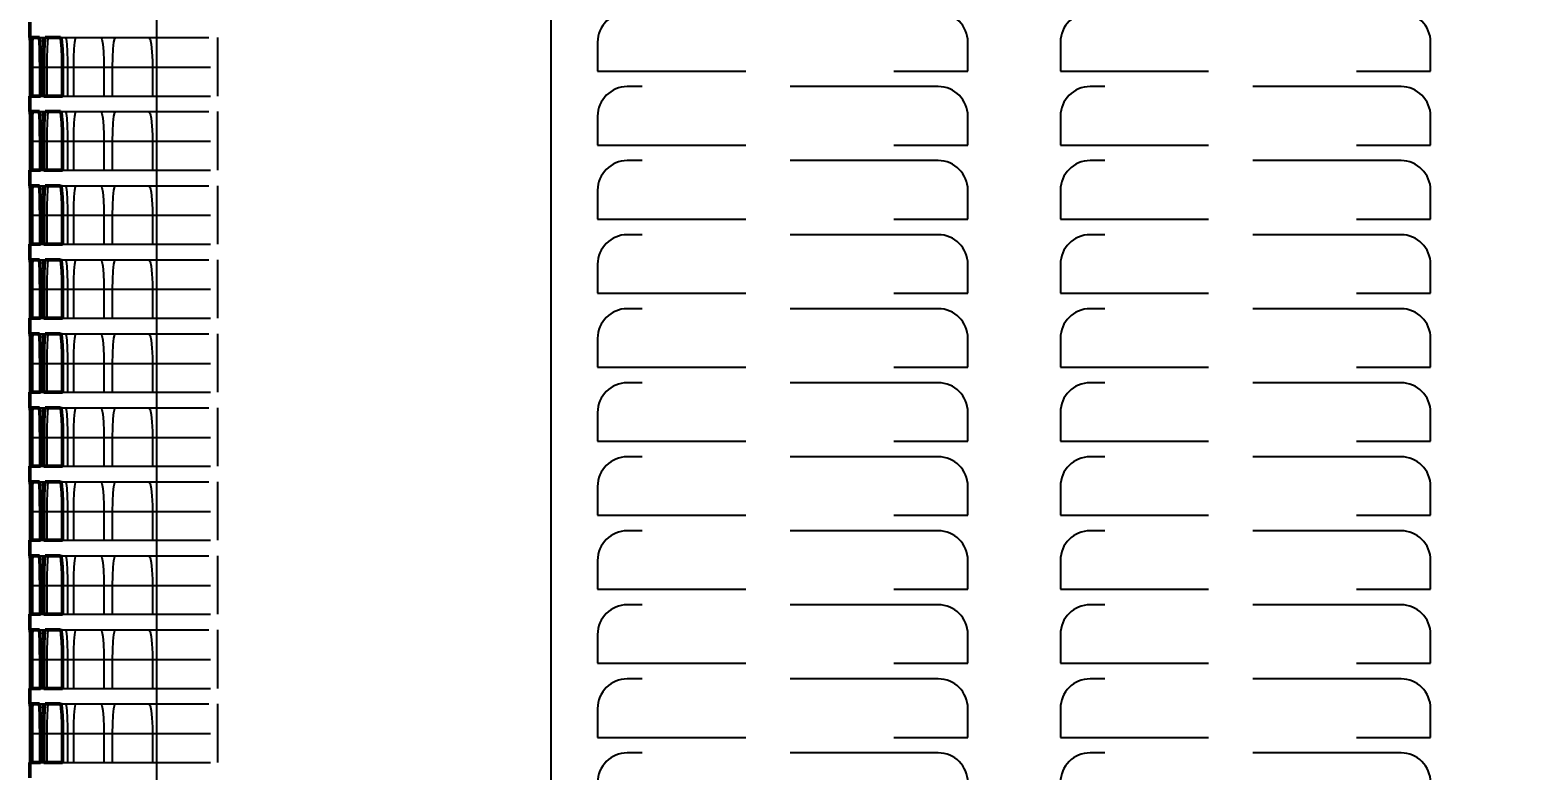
# Model space of a CAD drawing. Header units: inches. Extents: x -0.3 to 42.3, y 0 to 41.9.
# Drawn here: x -0.27 to 9.81, y 31.63 to 36.63 of the extents above; entities that cross this region are included whole.
import ezdxf

# ---------------------------------------------------------------- set-up
doc = ezdxf.new("R2010")
doc.units = ezdxf.units.IN
doc.header["$MEASUREMENT"] = 0
doc.linetypes.add('Dashed', pattern=[2, 1, -1])
for name, color, linetype, lineweight in [('AM_0', 7, 'Continuous', 50), ('AM_4', 3, 'Continuous', 25), ('AM_5', 3, 'Continuous', 25), ('AM_9', 6, 'Dashed', 25)]:
    doc.layers.add(name, color=color, linetype=linetype, lineweight=lineweight)
doc.dimstyles.get("Standard").update_dxf_attribs({"dimtxt": 0.18, "dimasz": 0.18, "dimexe": 0.18, "dimexo": 0.0625, "dimgap": 0.09, "dimtad": 0, "dimtih": 1, "dimtoh": 1, "dimdec": 4, "dimzin": 0, "dimdsep": 46, "dimtxsty": 'Standard', "dimcen": 0.09, "dimadec": 0, "dimazin": 0, "dimtfac": 1, "dimtdec": 4, "dimtofl": 0, "dimtmove": 0, "dimatfit": 3, "dimfxl": 1, "dimtolj": 1, "dimtzin": 0, "dimarcsym": 0})

# ---------------------------------------------------------------- blocks, each defined once
blk = doc.blocks.new('*D1')
at = {"layer": 'AM_5', "color": 0, "lineweight": -2}
for p, q in [((14.375, 41.75), (39.27, 41.75)), ((39.27, 39.75), (39.27, 27.51)), ((39.27, 2), (39.27, 14.24)), ((3.39, 0), (39.27, 0))]:
    blk.add_line(p, q, dxfattribs=at)
at = {"layer": 'AM_5', "color": 0}
for points in [[(39.603, 39.75), (38.937, 39.75), (39.27, 41.75)], [(38.937, 2), (39.603, 2), (39.27, 0)]]:
    blk.add_solid(points, dxfattribs=at)
at = {"layer": 'Defpoints', "color": 0}
for p in [(14.375, 41.75), (3.39, 0), (39.27, 0)]:
    blk.add_point(p, dxfattribs=at)
at = {"layer": 'AM_5', "color": 0, "insert": (39.27, 20.875), "char_height": 2, "attachment_point": 5, "rotation": 90}
blk.add_mtext('\\A1;41.75 in', dxfattribs=at)

msp = doc.modelspace()

# ---------------------------------------------------------------- linework, layer by layer
at = {"layer": 'AM_0'}
for p, q in [((-0.27, 36.686), (-0.27, 36.581)), ((-0.26742, 36.581), (-0.27, 36.581)), ((-0.20582, 36.581), (-0.25626, 36.581)), ((-0.06207, 36.581), (-0.16774, 36.581)), ((-0.26593, 36.186), (-0.26593, 36.381)), ((-0.25913, 36.381), (-0.25913, 36.186)), ((-0.19909, 36.186), (-0.19909, 36.381)), ((-0.17586, 36.381), (-0.17586, 36.186)), ((-0.05007, 36.186), (-0.05007, 36.381)), ((-0.27, 36.186), (-0.26593, 36.186)), ((-0.27, 36.186), (-0.27, 36.081)), ((-0.25913, 36.186), (-0.19909, 36.186)), ((-0.17586, 36.186), (-0.05007, 36.186)), ((-0.26742, 36.081), (-0.27, 36.081)), ((-0.20582, 36.081), (-0.25626, 36.081)), ((-0.06207, 36.081), (-0.16774, 36.081)), ((-0.26593, 35.686), (-0.26593, 35.881)), ((-0.25913, 35.881), (-0.25913, 35.686)), ((-0.19909, 35.686), (-0.19909, 35.881)), ((-0.17586, 35.881), (-0.17586, 35.686)), ((-0.05007, 35.686), (-0.05007, 35.881)), ((-0.27, 35.686), (-0.26593, 35.686)), ((-0.27, 35.686), (-0.27, 35.581)), ((-0.25913, 35.686), (-0.19909, 35.686)), ((-0.17586, 35.686), (-0.05007, 35.686)), ((-0.26742, 35.581), (-0.27, 35.581)), ((-0.20582, 35.581), (-0.25626, 35.581)), ((-0.06207, 35.581), (-0.16774, 35.581)), ((-0.26593, 35.186), (-0.26593, 35.381)), ((-0.25913, 35.381), (-0.25913, 35.186)), ((-0.19909, 35.186), (-0.19909, 35.381)), ((-0.17586, 35.381), (-0.17586, 35.186)), ((-0.05007, 35.186), (-0.05007, 35.381)), ((-0.27, 35.186), (-0.26593, 35.186)), ((-0.27, 35.186), (-0.27, 35.081)), ((-0.25913, 35.186), (-0.19909, 35.186)), ((-0.17586, 35.186), (-0.05007, 35.186)), ((-0.26742, 35.081), (-0.27, 35.081)), ((-0.20582, 35.081), (-0.25626, 35.081)), ((-0.06207, 35.081), (-0.16774, 35.081)), ((-0.26593, 34.686), (-0.26593, 34.881)), ((-0.25913, 34.881), (-0.25913, 34.686)), ((-0.19909, 34.686), (-0.19909, 34.881)), ((-0.17586, 34.881), (-0.17586, 34.686)), ((-0.05007, 34.686), (-0.05007, 34.881)), ((-0.27, 34.686), (-0.26593, 34.686)), ((-0.27, 34.686), (-0.27, 34.581)), ((-0.25913, 34.686), (-0.19909, 34.686)), ((-0.17586, 34.686), (-0.05007, 34.686)), ((-0.26742, 34.581), (-0.27, 34.581)), ((-0.20582, 34.581), (-0.25626, 34.581)), ((-0.06207, 34.581), (-0.16774, 34.581)), ((-0.26593, 34.186), (-0.26593, 34.381)), ((-0.25913, 34.381), (-0.25913, 34.186)), ((-0.19909, 34.186), (-0.19909, 34.381)), ((-0.17586, 34.381), (-0.17586, 34.186)), ((-0.05007, 34.186), (-0.05007, 34.381)), ((-0.27, 34.186), (-0.26593, 34.186)), ((-0.27, 34.186), (-0.27, 34.081)), ((-0.25913, 34.186), (-0.19909, 34.186)), ((-0.17586, 34.186), (-0.05007, 34.186)), ((-0.26742, 34.081), (-0.27, 34.081)), ((-0.20582, 34.081), (-0.25626, 34.081)), ((-0.06207, 34.081), (-0.16774, 34.081)), ((-0.26593, 33.686), (-0.26593, 33.881)), ((-0.25913, 33.881), (-0.25913, 33.686)), ((-0.19909, 33.686), (-0.19909, 33.881)), ((-0.17586, 33.881), (-0.17586, 33.686)), ((-0.05007, 33.686), (-0.05007, 33.881)), ((-0.27, 33.686), (-0.26593, 33.686)), ((-0.27, 33.686), (-0.27, 33.581)), ((-0.25913, 33.686), (-0.19909, 33.686)), ((-0.17586, 33.686), (-0.05007, 33.686)), ((-0.26742, 33.581), (-0.27, 33.581)), ((-0.20582, 33.581), (-0.25626, 33.581)), ((-0.06207, 33.581), (-0.16774, 33.581)), ((-0.26593, 33.186), (-0.26593, 33.381)), ((-0.25913, 33.381), (-0.25913, 33.186)), ((-0.19909, 33.186), (-0.19909, 33.381)), ((-0.17586, 33.381), (-0.17586, 33.186)), ((-0.05007, 33.186), (-0.05007, 33.381)), ((-0.27, 33.186), (-0.26593, 33.186)), ((-0.27, 33.186), (-0.27, 33.081)), ((-0.25913, 33.186), (-0.19909, 33.186)), ((-0.17586, 33.186), (-0.05007, 33.186)), ((-0.26742, 33.081), (-0.27, 33.081)), ((-0.20582, 33.081), (-0.25626, 33.081)), ((-0.06207, 33.081), (-0.16774, 33.081)), ((-0.26593, 32.686), (-0.26593, 32.881)), ((-0.25913, 32.881), (-0.25913, 32.686)), ((-0.19909, 32.686), (-0.19909, 32.881)), ((-0.17586, 32.881), (-0.17586, 32.686)), ((-0.05007, 32.686), (-0.05007, 32.881)), ((-0.27, 32.686), (-0.26593, 32.686)), ((-0.27, 32.686), (-0.27, 32.581)), ((-0.25913, 32.686), (-0.19909, 32.686)), ((-0.17586, 32.686), (-0.05007, 32.686)), ((-0.26742, 32.581), (-0.27, 32.581)), ((-0.20582, 32.581), (-0.25626, 32.581)), ((-0.06207, 32.581), (-0.16774, 32.581)), ((-0.26593, 32.186), (-0.26593, 32.381)), ((-0.25913, 32.381), (-0.25913, 32.186)), ((-0.19909, 32.186), (-0.19909, 32.381)), ((-0.17586, 32.381), (-0.17586, 32.186)), ((-0.05007, 32.186), (-0.05007, 32.381)), ((-0.27, 32.186), (-0.26593, 32.186)), ((-0.27, 32.186), (-0.27, 32.081)), ((-0.25913, 32.186), (-0.19909, 32.186)), ((-0.17586, 32.186), (-0.05007, 32.186)), ((-0.26742, 32.081), (-0.27, 32.081)), ((-0.20582, 32.081), (-0.25626, 32.081)), ((-0.06207, 32.081), (-0.16774, 32.081)), ((-0.26593, 31.686), (-0.26593, 31.881)), ((-0.25913, 31.881), (-0.25913, 31.686)), ((-0.19909, 31.686), (-0.19909, 31.881)), ((-0.17586, 31.881), (-0.17586, 31.686)), ((-0.05007, 31.686), (-0.05007, 31.881)), ((-0.27, 31.686), (-0.26593, 31.686)), ((-0.27, 31.686), (-0.27, 31.581)), ((-0.25913, 31.686), (-0.19909, 31.686)), ((-0.17586, 31.686), (-0.05007, 31.686))]:
    msp.add_line(p, q, dxfattribs=at)
for points in [[(-0.26593, 36.381), (-0.26603, 36.4472), (-0.26629, 36.50594), (-0.26667, 36.55059), (-0.26712, 36.57612), (-0.26742, 36.581)], [(-0.25626, 36.581), (-0.25725, 36.56972), (-0.25809, 36.53717), (-0.25871, 36.487), (-0.25906, 36.42488), (-0.25913, 36.381)], [(-0.19909, 36.381), (-0.19947, 36.44717), (-0.20059, 36.50588), (-0.20229, 36.55053), (-0.20437, 36.5761), (-0.20582, 36.581)], [(-0.16774, 36.581), (-0.17047, 36.56971), (-0.17286, 36.53711), (-0.17465, 36.48689), (-0.17567, 36.42475), (-0.17586, 36.381)], [(-0.05007, 36.381), (-0.05075, 36.44711), (-0.05272, 36.50577), (-0.05573, 36.55042), (-0.05944, 36.57604), (-0.06207, 36.581)], [(-0.26593, 35.881), (-0.26603, 35.9472), (-0.26629, 36.00594), (-0.26667, 36.05059), (-0.26712, 36.07612), (-0.26742, 36.081)], [(-0.25626, 36.081), (-0.25725, 36.06972), (-0.25809, 36.03717), (-0.25871, 35.987), (-0.25906, 35.92488), (-0.25913, 35.881)], [(-0.19909, 35.881), (-0.19947, 35.94717), (-0.20059, 36.00588), (-0.20229, 36.05053), (-0.20437, 36.0761), (-0.20582, 36.081)], [(-0.16774, 36.081), (-0.17047, 36.06971), (-0.17286, 36.03711), (-0.17465, 35.98689), (-0.17567, 35.92475), (-0.17586, 35.881)], [(-0.05007, 35.881), (-0.05075, 35.94711), (-0.05272, 36.00577), (-0.05573, 36.05042), (-0.05944, 36.07604), (-0.06207, 36.081)], [(-0.26593, 35.381), (-0.26603, 35.4472), (-0.26629, 35.50594), (-0.26667, 35.55059), (-0.26712, 35.57612), (-0.26742, 35.581)], [(-0.25626, 35.581), (-0.25725, 35.56972), (-0.25809, 35.53717), (-0.25871, 35.487), (-0.25906, 35.42488), (-0.25913, 35.381)], [(-0.19909, 35.381), (-0.19947, 35.44717), (-0.20059, 35.50588), (-0.20229, 35.55053), (-0.20437, 35.5761), (-0.20582, 35.581)], [(-0.16774, 35.581), (-0.17047, 35.56971), (-0.17286, 35.53711), (-0.17465, 35.48689), (-0.17567, 35.42475), (-0.17586, 35.381)], [(-0.05007, 35.381), (-0.05075, 35.44711), (-0.05272, 35.50577), (-0.05573, 35.55042), (-0.05944, 35.57604), (-0.06207, 35.581)], [(-0.26593, 34.881), (-0.26603, 34.9472), (-0.26629, 35.00594), (-0.26667, 35.05059), (-0.26712, 35.07612), (-0.26742, 35.081)], [(-0.25626, 35.081), (-0.25725, 35.06972), (-0.25809, 35.03717), (-0.25871, 34.987), (-0.25906, 34.92488), (-0.25913, 34.881)], [(-0.19909, 34.881), (-0.19947, 34.94717), (-0.20059, 35.00588), (-0.20229, 35.05053), (-0.20437, 35.0761), (-0.20582, 35.081)], [(-0.16774, 35.081), (-0.17047, 35.06971), (-0.17286, 35.03711), (-0.17465, 34.98689), (-0.17567, 34.92475), (-0.17586, 34.881)], [(-0.05007, 34.881), (-0.05075, 34.94711), (-0.05272, 35.00577), (-0.05573, 35.05042), (-0.05944, 35.07604), (-0.06207, 35.081)], [(-0.26593, 34.381), (-0.26603, 34.4472), (-0.26629, 34.50594), (-0.26667, 34.55059), (-0.26712, 34.57612), (-0.26742, 34.581)], [(-0.25626, 34.581), (-0.25725, 34.56972), (-0.25809, 34.53717), (-0.25871, 34.487), (-0.25906, 34.42488), (-0.25913, 34.381)], [(-0.19909, 34.381), (-0.19947, 34.44717), (-0.20059, 34.50588), (-0.20229, 34.55053), (-0.20437, 34.5761), (-0.20582, 34.581)], [(-0.16774, 34.581), (-0.17047, 34.56971), (-0.17286, 34.53711), (-0.17465, 34.48689), (-0.17567, 34.42475), (-0.17586, 34.381)], [(-0.05007, 34.381), (-0.05075, 34.44711), (-0.05272, 34.50577), (-0.05573, 34.55042), (-0.05944, 34.57604), (-0.06207, 34.581)], [(-0.26593, 33.881), (-0.26603, 33.9472), (-0.26629, 34.00594), (-0.26667, 34.05059), (-0.26712, 34.07612), (-0.26742, 34.081)], [(-0.25626, 34.081), (-0.25725, 34.06972), (-0.25809, 34.03717), (-0.25871, 33.987), (-0.25906, 33.92488), (-0.25913, 33.881)], [(-0.19909, 33.881), (-0.19947, 33.94717), (-0.20059, 34.00588), (-0.20229, 34.05053), (-0.20437, 34.0761), (-0.20582, 34.081)], [(-0.16774, 34.081), (-0.17047, 34.06971), (-0.17286, 34.03711), (-0.17465, 33.98689), (-0.17567, 33.92475), (-0.17586, 33.881)], [(-0.05007, 33.881), (-0.05075, 33.94711), (-0.05272, 34.00577), (-0.05573, 34.05042), (-0.05944, 34.07604), (-0.06207, 34.081)], [(-0.26593, 33.381), (-0.26603, 33.4472), (-0.26629, 33.50594), (-0.26667, 33.55059), (-0.26712, 33.57612), (-0.26742, 33.581)], [(-0.25626, 33.581), (-0.25725, 33.56972), (-0.25809, 33.53717), (-0.25871, 33.487), (-0.25906, 33.42488), (-0.25913, 33.381)], [(-0.19909, 33.381), (-0.19947, 33.44717), (-0.20059, 33.50588), (-0.20229, 33.55053), (-0.20437, 33.5761), (-0.20582, 33.581)], [(-0.16774, 33.581), (-0.17047, 33.56971), (-0.17286, 33.53711), (-0.17465, 33.48689), (-0.17567, 33.42475), (-0.17586, 33.381)], [(-0.05007, 33.381), (-0.05075, 33.44711), (-0.05272, 33.50577), (-0.05573, 33.55042), (-0.05944, 33.57604), (-0.06207, 33.581)], [(-0.26593, 32.881), (-0.26603, 32.9472), (-0.26629, 33.00594), (-0.26667, 33.05059), (-0.26712, 33.07612), (-0.26742, 33.081)], [(-0.25626, 33.081), (-0.25725, 33.06972), (-0.25809, 33.03717), (-0.25871, 32.987), (-0.25906, 32.92488), (-0.25913, 32.881)], [(-0.19909, 32.881), (-0.19947, 32.94717), (-0.20059, 33.00588), (-0.20229, 33.05053), (-0.20437, 33.0761), (-0.20582, 33.081)], [(-0.16774, 33.081), (-0.17047, 33.06971), (-0.17286, 33.03711), (-0.17465, 32.98689), (-0.17567, 32.92475), (-0.17586, 32.881)], [(-0.05007, 32.881), (-0.05075, 32.94711), (-0.05272, 33.00577), (-0.05573, 33.05042), (-0.05944, 33.07604), (-0.06207, 33.081)], [(-0.26593, 32.381), (-0.26603, 32.4472), (-0.26629, 32.50594), (-0.26667, 32.55059), (-0.26712, 32.57612), (-0.26742, 32.581)], [(-0.25626, 32.581), (-0.25725, 32.56972), (-0.25809, 32.53717), (-0.25871, 32.487), (-0.25906, 32.42488), (-0.25913, 32.381)], [(-0.19909, 32.381), (-0.19947, 32.44717), (-0.20059, 32.50588), (-0.20229, 32.55053), (-0.20437, 32.5761), (-0.20582, 32.581)], [(-0.16774, 32.581), (-0.17047, 32.56971), (-0.17286, 32.53711), (-0.17465, 32.48689), (-0.17567, 32.42475), (-0.17586, 32.381)], [(-0.05007, 32.381), (-0.05075, 32.44711), (-0.05272, 32.50577), (-0.05573, 32.55042), (-0.05944, 32.57604), (-0.06207, 32.581)], [(-0.26593, 31.881), (-0.26603, 31.9472), (-0.26629, 32.00594), (-0.26667, 32.05059), (-0.26712, 32.07612), (-0.26742, 32.081)], [(-0.25626, 32.081), (-0.25725, 32.06972), (-0.25809, 32.03717), (-0.25871, 31.987), (-0.25906, 31.92488), (-0.25913, 31.881)], [(-0.19909, 31.881), (-0.19947, 31.94717), (-0.20059, 32.00588), (-0.20229, 32.05053), (-0.20437, 32.0761), (-0.20582, 32.081)], [(-0.16774, 32.081), (-0.17047, 32.06971), (-0.17286, 32.03711), (-0.17465, 31.98689), (-0.17567, 31.92475), (-0.17586, 31.881)], [(-0.05007, 31.881), (-0.05075, 31.94711), (-0.05272, 32.00577), (-0.05573, 32.05042), (-0.05944, 32.07604), (-0.06207, 32.081)]]:
    msp.add_lwpolyline(points, dxfattribs=at)
at = {"layer": 'AM_4'}
for p, q in [((0.58584, 41.15), (0.58584, 14.69)), ((3.2489, 41.15), (3.2489, 14.69)), ((-0.25913, 36.381), (-0.19909, 36.381)), ((-0.17586, 36.381), (-0.05007, 36.381)), ((-0.25913, 35.881), (-0.19909, 35.881)), ((-0.17586, 35.881), (-0.05007, 35.881)), ((-0.25913, 35.381), (-0.19909, 35.381)), ((-0.17586, 35.381), (-0.05007, 35.381)), ((-0.25913, 34.881), (-0.19909, 34.881)), ((-0.17586, 34.881), (-0.05007, 34.881)), ((-0.25913, 34.381), (-0.19909, 34.381)), ((-0.17586, 34.381), (-0.05007, 34.381)), ((-0.25913, 33.881), (-0.19909, 33.881)), ((-0.17586, 33.881), (-0.05007, 33.881)), ((-0.25913, 33.381), (-0.19909, 33.381)), ((-0.17586, 33.381), (-0.05007, 33.381)), ((-0.25913, 32.881), (-0.19909, 32.881)), ((-0.17586, 32.881), (-0.05007, 32.881)), ((-0.25913, 32.381), (-0.19909, 32.381)), ((-0.17586, 32.381), (-0.05007, 32.381)), ((-0.25913, 31.881), (-0.19909, 31.881)), ((-0.17586, 31.881), (-0.05007, 31.881))]:
    msp.add_line(p, q, dxfattribs=at)
at = {"layer": 'AM_9'}
for p, q in [((3.2489, 41.15), (3.2489, 1.69)), ((-0.26742, 36.581), (-0.25626, 36.581)), ((-0.20582, 36.581), (-0.16774, 36.581)), ((-0.06207, 36.581), (1, 36.581)), ((1, 36.186), (1, 36.581)), ((3.564, 36.55), (3.564, 36.355)), ((6.064, 36.355), (6.064, 36.55)), ((6.689, 36.55), (6.689, 36.355)), ((9.189, 36.355), (9.189, 36.55)), ((-0.26593, 36.381), (-0.25913, 36.381)), ((-0.26035, 36.381), (-0.26035, 36.186)), ((-0.25075, 36.186), (-0.25075, 36.381)), ((-0.19909, 36.381), (-0.17586, 36.381)), ((-0.17953, 36.381), (-0.17953, 36.186)), ((-0.15351, 36.186), (-0.15351, 36.381)), ((-0.05007, 36.381), (1, 36.381)), ((-0.01649, 36.381), (-0.01649, 36.186)), ((0.026, 36.186), (0.026, 36.381)), ((0.22909, 36.381), (0.22909, 36.186)), ((0.28815, 36.186), (0.28815, 36.381)), ((0.55774, 36.381), (0.55774, 36.186)), ((3.564, 36.355), (6.064, 36.355)), ((6.689, 36.355), (9.189, 36.355)), ((5.864, 36.25), (3.764, 36.25)), ((8.989, 36.25), (6.889, 36.25)), ((-0.26593, 36.186), (-0.25913, 36.186)), ((-0.19909, 36.186), (-0.17586, 36.186)), ((-0.05007, 36.186), (1, 36.186)), ((-0.26742, 36.081), (-0.25626, 36.081)), ((-0.20582, 36.081), (-0.16774, 36.081)), ((-0.06207, 36.081), (1, 36.081)), ((1, 35.686), (1, 36.081)), ((3.564, 36.05), (3.564, 35.855)), ((6.064, 35.855), (6.064, 36.05)), ((6.689, 36.05), (6.689, 35.855)), ((9.189, 35.855), (9.189, 36.05)), ((-0.26593, 35.881), (-0.25913, 35.881)), ((-0.26035, 35.881), (-0.26035, 35.686)), ((-0.25075, 35.686), (-0.25075, 35.881)), ((-0.19909, 35.881), (-0.17586, 35.881)), ((-0.17953, 35.881), (-0.17953, 35.686)), ((-0.15351, 35.686), (-0.15351, 35.881)), ((-0.05007, 35.881), (1, 35.881)), ((-0.01649, 35.881), (-0.01649, 35.686)), ((0.026, 35.686), (0.026, 35.881)), ((0.22909, 35.881), (0.22909, 35.686)), ((0.28815, 35.686), (0.28815, 35.881)), ((0.55774, 35.881), (0.55774, 35.686)), ((3.564, 35.855), (6.064, 35.855)), ((6.689, 35.855), (9.189, 35.855)), ((5.864, 35.75), (3.764, 35.75)), ((8.989, 35.75), (6.889, 35.75)), ((-0.26593, 35.686), (-0.25913, 35.686)), ((-0.19909, 35.686), (-0.17586, 35.686)), ((-0.05007, 35.686), (1, 35.686)), ((-0.26742, 35.581), (-0.25626, 35.581)), ((-0.20582, 35.581), (-0.16774, 35.581)), ((-0.06207, 35.581), (1, 35.581)), ((1, 35.186), (1, 35.581)), ((3.564, 35.55), (3.564, 35.355)), ((6.064, 35.355), (6.064, 35.55)), ((6.689, 35.55), (6.689, 35.355)), ((9.189, 35.355), (9.189, 35.55)), ((-0.26593, 35.381), (-0.25913, 35.381)), ((-0.26035, 35.381), (-0.26035, 35.186)), ((-0.25075, 35.186), (-0.25075, 35.381)), ((-0.19909, 35.381), (-0.17586, 35.381)), ((-0.17953, 35.381), (-0.17953, 35.186)), ((-0.15351, 35.186), (-0.15351, 35.381)), ((-0.05007, 35.381), (1, 35.381)), ((-0.01649, 35.381), (-0.01649, 35.186)), ((0.026, 35.186), (0.026, 35.381)), ((0.22909, 35.381), (0.22909, 35.186)), ((0.28815, 35.186), (0.28815, 35.381)), ((0.55774, 35.381), (0.55774, 35.186)), ((3.564, 35.355), (6.064, 35.355)), ((6.689, 35.355), (9.189, 35.355)), ((5.864, 35.25), (3.764, 35.25)), ((8.989, 35.25), (6.889, 35.25)), ((-0.26593, 35.186), (-0.25913, 35.186)), ((-0.19909, 35.186), (-0.17586, 35.186)), ((-0.05007, 35.186), (1, 35.186)), ((-0.26742, 35.081), (-0.25626, 35.081)), ((-0.20582, 35.081), (-0.16774, 35.081)), ((-0.06207, 35.081), (1, 35.081)), ((1, 34.686), (1, 35.081)), ((3.564, 35.05), (3.564, 34.855)), ((6.064, 34.855), (6.064, 35.05)), ((6.689, 35.05), (6.689, 34.855)), ((9.189, 34.855), (9.189, 35.05)), ((-0.26593, 34.881), (-0.25913, 34.881)), ((-0.26035, 34.881), (-0.26035, 34.686)), ((-0.25075, 34.686), (-0.25075, 34.881)), ((-0.19909, 34.881), (-0.17586, 34.881)), ((-0.17953, 34.881), (-0.17953, 34.686)), ((-0.15351, 34.686), (-0.15351, 34.881)), ((-0.05007, 34.881), (1, 34.881)), ((-0.01649, 34.881), (-0.01649, 34.686)), ((0.026, 34.686), (0.026, 34.881)), ((0.22909, 34.881), (0.22909, 34.686)), ((0.28815, 34.686), (0.28815, 34.881)), ((0.55774, 34.881), (0.55774, 34.686)), ((3.564, 34.855), (6.064, 34.855)), ((6.689, 34.855), (9.189, 34.855)), ((5.864, 34.75), (3.764, 34.75)), ((8.989, 34.75), (6.889, 34.75)), ((-0.26593, 34.686), (-0.25913, 34.686)), ((-0.19909, 34.686), (-0.17586, 34.686)), ((-0.05007, 34.686), (1, 34.686)), ((-0.26742, 34.581), (-0.25626, 34.581)), ((-0.20582, 34.581), (-0.16774, 34.581)), ((-0.06207, 34.581), (1, 34.581)), ((1, 34.186), (1, 34.581)), ((3.564, 34.55), (3.564, 34.355)), ((6.064, 34.355), (6.064, 34.55)), ((6.689, 34.55), (6.689, 34.355)), ((9.189, 34.355), (9.189, 34.55)), ((-0.26593, 34.381), (-0.25913, 34.381)), ((-0.26035, 34.381), (-0.26035, 34.186)), ((-0.25075, 34.186), (-0.25075, 34.381)), ((-0.19909, 34.381), (-0.17586, 34.381)), ((-0.17953, 34.381), (-0.17953, 34.186)), ((-0.15351, 34.186), (-0.15351, 34.381)), ((-0.05007, 34.381), (1, 34.381)), ((-0.01649, 34.381), (-0.01649, 34.186)), ((0.026, 34.186), (0.026, 34.381)), ((0.22909, 34.381), (0.22909, 34.186)), ((0.28815, 34.186), (0.28815, 34.381)), ((0.55774, 34.381), (0.55774, 34.186)), ((3.564, 34.355), (6.064, 34.355)), ((6.689, 34.355), (9.189, 34.355)), ((-0.26593, 34.186), (-0.25913, 34.186)), ((-0.19909, 34.186), (-0.17586, 34.186)), ((-0.05007, 34.186), (1, 34.186)), ((5.864, 34.25), (3.764, 34.25)), ((8.989, 34.25), (6.889, 34.25)), ((-0.26742, 34.081), (-0.25626, 34.081)), ((-0.20582, 34.081), (-0.16774, 34.081)), ((-0.06207, 34.081), (1, 34.081)), ((1, 33.686), (1, 34.081)), ((3.564, 34.05), (3.564, 33.855)), ((6.064, 33.855), (6.064, 34.05)), ((6.689, 34.05), (6.689, 33.855)), ((9.189, 33.855), (9.189, 34.05)), ((-0.26593, 33.881), (-0.25913, 33.881)), ((-0.26035, 33.881), (-0.26035, 33.686)), ((-0.25075, 33.686), (-0.25075, 33.881)), ((-0.19909, 33.881), (-0.17586, 33.881)), ((-0.17953, 33.881), (-0.17953, 33.686)), ((-0.15351, 33.686), (-0.15351, 33.881)), ((-0.05007, 33.881), (1, 33.881)), ((-0.01649, 33.881), (-0.01649, 33.686)), ((0.026, 33.686), (0.026, 33.881)), ((0.22909, 33.881), (0.22909, 33.686)), ((0.28815, 33.686), (0.28815, 33.881)), ((0.55774, 33.881), (0.55774, 33.686)), ((3.564, 33.855), (6.064, 33.855)), ((6.689, 33.855), (9.189, 33.855)), ((-0.26593, 33.686), (-0.25913, 33.686)), ((-0.19909, 33.686), (-0.17586, 33.686)), ((-0.05007, 33.686), (1, 33.686)), ((5.864, 33.75), (3.764, 33.75)), ((8.989, 33.75), (6.889, 33.75)), ((-0.26742, 33.581), (-0.25626, 33.581)), ((-0.20582, 33.581), (-0.16774, 33.581)), ((-0.06207, 33.581), (1, 33.581)), ((1, 33.186), (1, 33.581)), ((3.564, 33.55), (3.564, 33.355)), ((6.064, 33.355), (6.064, 33.55)), ((6.689, 33.55), (6.689, 33.355)), ((9.189, 33.355), (9.189, 33.55)), ((-0.26593, 33.381), (-0.25913, 33.381)), ((-0.26035, 33.381), (-0.26035, 33.186)), ((-0.25075, 33.186), (-0.25075, 33.381)), ((-0.19909, 33.381), (-0.17586, 33.381)), ((-0.17953, 33.381), (-0.17953, 33.186)), ((-0.15351, 33.186), (-0.15351, 33.381)), ((-0.05007, 33.381), (1, 33.381)), ((-0.01649, 33.381), (-0.01649, 33.186)), ((0.026, 33.186), (0.026, 33.381)), ((0.22909, 33.381), (0.22909, 33.186)), ((0.28815, 33.186), (0.28815, 33.381)), ((0.55774, 33.381), (0.55774, 33.186)), ((3.564, 33.355), (6.064, 33.355)), ((6.689, 33.355), (9.189, 33.355)), ((-0.26593, 33.186), (-0.25913, 33.186)), ((-0.19909, 33.186), (-0.17586, 33.186)), ((-0.05007, 33.186), (1, 33.186)), ((5.864, 33.25), (3.764, 33.25)), ((8.989, 33.25), (6.889, 33.25)), ((-0.26742, 33.081), (-0.25626, 33.081)), ((-0.20582, 33.081), (-0.16774, 33.081)), ((-0.06207, 33.081), (1, 33.081)), ((1, 32.686), (1, 33.081)), ((3.564, 33.05), (3.564, 32.855)), ((6.064, 32.855), (6.064, 33.05)), ((6.689, 33.05), (6.689, 32.855)), ((9.189, 32.855), (9.189, 33.05)), ((-0.26593, 32.881), (-0.25913, 32.881)), ((-0.26035, 32.881), (-0.26035, 32.686)), ((-0.25075, 32.686), (-0.25075, 32.881)), ((-0.19909, 32.881), (-0.17586, 32.881)), ((-0.17953, 32.881), (-0.17953, 32.686)), ((-0.15351, 32.686), (-0.15351, 32.881)), ((-0.05007, 32.881), (1, 32.881)), ((-0.01649, 32.881), (-0.01649, 32.686)), ((0.026, 32.686), (0.026, 32.881)), ((0.22909, 32.881), (0.22909, 32.686)), ((0.28815, 32.686), (0.28815, 32.881)), ((0.55774, 32.881), (0.55774, 32.686)), ((3.564, 32.855), (6.064, 32.855)), ((6.689, 32.855), (9.189, 32.855)), ((-0.26593, 32.686), (-0.25913, 32.686)), ((-0.19909, 32.686), (-0.17586, 32.686)), ((-0.05007, 32.686), (1, 32.686)), ((5.864, 32.75), (3.764, 32.75)), ((8.989, 32.75), (6.889, 32.75)), ((-0.26742, 32.581), (-0.25626, 32.581)), ((-0.20582, 32.581), (-0.16774, 32.581)), ((-0.06207, 32.581), (1, 32.581)), ((1, 32.186), (1, 32.581)), ((3.564, 32.55), (3.564, 32.355)), ((6.064, 32.355), (6.064, 32.55)), ((6.689, 32.55), (6.689, 32.355)), ((9.189, 32.355), (9.189, 32.55)), ((-0.26593, 32.381), (-0.25913, 32.381)), ((-0.26035, 32.381), (-0.26035, 32.186)), ((-0.25075, 32.186), (-0.25075, 32.381)), ((-0.19909, 32.381), (-0.17586, 32.381)), ((-0.17953, 32.381), (-0.17953, 32.186)), ((-0.15351, 32.186), (-0.15351, 32.381)), ((-0.05007, 32.381), (1, 32.381)), ((-0.01649, 32.381), (-0.01649, 32.186)), ((0.026, 32.186), (0.026, 32.381)), ((0.22909, 32.381), (0.22909, 32.186)), ((0.28815, 32.186), (0.28815, 32.381)), ((0.55774, 32.381), (0.55774, 32.186)), ((3.564, 32.355), (6.064, 32.355)), ((6.689, 32.355), (9.189, 32.355)), ((-0.26593, 32.186), (-0.25913, 32.186)), ((-0.19909, 32.186), (-0.17586, 32.186)), ((-0.05007, 32.186), (1, 32.186)), ((5.864, 32.25), (3.764, 32.25)), ((8.989, 32.25), (6.889, 32.25)), ((-0.26742, 32.081), (-0.25626, 32.081)), ((-0.20582, 32.081), (-0.16774, 32.081)), ((-0.06207, 32.081), (1, 32.081)), ((1, 31.686), (1, 32.081)), ((3.564, 32.05), (3.564, 31.855)), ((6.064, 31.855), (6.064, 32.05)), ((6.689, 32.05), (6.689, 31.855)), ((9.189, 31.855), (9.189, 32.05)), ((-0.26593, 31.881), (-0.25913, 31.881)), ((-0.26035, 31.881), (-0.26035, 31.686)), ((-0.25075, 31.686), (-0.25075, 31.881)), ((-0.19909, 31.881), (-0.17586, 31.881)), ((-0.17953, 31.881), (-0.17953, 31.686)), ((-0.15351, 31.686), (-0.15351, 31.881)), ((-0.05007, 31.881), (1, 31.881)), ((-0.01649, 31.881), (-0.01649, 31.686)), ((0.026, 31.686), (0.026, 31.881)), ((0.22909, 31.881), (0.22909, 31.686)), ((0.28815, 31.686), (0.28815, 31.881)), ((0.55774, 31.881), (0.55774, 31.686)), ((3.564, 31.855), (6.064, 31.855)), ((6.689, 31.855), (9.189, 31.855)), ((-0.26593, 31.686), (-0.25913, 31.686)), ((-0.19909, 31.686), (-0.17586, 31.686)), ((-0.05007, 31.686), (1, 31.686)), ((5.864, 31.75), (3.764, 31.75)), ((8.989, 31.75), (6.889, 31.75))]:
    msp.add_line(p, q, dxfattribs=at)
for points in [[(-0.26273, 36.581), (-0.26198, 36.56972), (-0.26128, 36.53717), (-0.26073, 36.487), (-0.26041, 36.42489), (-0.26035, 36.381)], [(-0.25075, 36.381), (-0.25055, 36.44719), (-0.24996, 36.50592), (-0.24902, 36.55057), (-0.24784, 36.57611), (-0.24699, 36.581)], [(-0.18716, 36.581), (-0.18467, 36.56971), (-0.18243, 36.53712), (-0.18071, 36.4869), (-0.17972, 36.42476), (-0.17953, 36.381)], [(-0.15351, 36.381), (-0.15301, 36.44715), (-0.15156, 36.50585), (-0.14931, 36.5505), (-0.1465, 36.57608), (-0.14448, 36.581)], [(-0.0294, 36.581), (-0.02516, 36.56969), (-0.02136, 36.53702), (-0.01846, 36.4867), (-0.01681, 36.42451), (-0.01649, 36.381)], [(0.026, 36.381), (0.0268, 36.44708), (0.0291, 36.5057), (0.03265, 36.55035), (0.0371, 36.57601), (0.0403, 36.581)], [(0.21089, 36.581), (0.21689, 36.56965), (0.22225, 36.53686), (0.22634, 36.48638), (0.22866, 36.42412), (0.22909, 36.381)], [(0.28815, 36.381), (0.28924, 36.44697), (0.29239, 36.5055), (0.29725, 36.55014), (0.30334, 36.57592), (0.30776, 36.581)], [(0.5342, 36.581), (0.54199, 36.5696), (0.54894, 36.53665), (0.55421, 36.48596), (0.55719, 36.42359), (0.55774, 36.381)], [(-0.26273, 36.081), (-0.26198, 36.06972), (-0.26128, 36.03717), (-0.26073, 35.987), (-0.26041, 35.92489), (-0.26035, 35.881)], [(-0.25075, 35.881), (-0.25055, 35.94719), (-0.24996, 36.00592), (-0.24902, 36.05057), (-0.24784, 36.07611), (-0.24699, 36.081)], [(-0.18716, 36.081), (-0.18467, 36.06971), (-0.18243, 36.03712), (-0.18071, 35.9869), (-0.17972, 35.92476), (-0.17953, 35.881)], [(-0.15351, 35.881), (-0.15301, 35.94715), (-0.15156, 36.00585), (-0.14931, 36.0505), (-0.1465, 36.07608), (-0.14448, 36.081)], [(-0.0294, 36.081), (-0.02516, 36.06969), (-0.02136, 36.03702), (-0.01846, 35.9867), (-0.01681, 35.92451), (-0.01649, 35.881)], [(0.026, 35.881), (0.0268, 35.94708), (0.0291, 36.0057), (0.03265, 36.05035), (0.0371, 36.07601), (0.0403, 36.081)], [(0.21089, 36.081), (0.21689, 36.06965), (0.22225, 36.03686), (0.22634, 35.98638), (0.22866, 35.92412), (0.22909, 35.881)], [(0.28815, 35.881), (0.28924, 35.94697), (0.29239, 36.0055), (0.29725, 36.05014), (0.30334, 36.07592), (0.30776, 36.081)], [(0.5342, 36.081), (0.54199, 36.0696), (0.54894, 36.03665), (0.55421, 35.98596), (0.55719, 35.92359), (0.55774, 35.881)], [(-0.26273, 35.581), (-0.26198, 35.56972), (-0.26128, 35.53717), (-0.26073, 35.487), (-0.26041, 35.42489), (-0.26035, 35.381)], [(-0.25075, 35.381), (-0.25055, 35.44719), (-0.24996, 35.50592), (-0.24902, 35.55057), (-0.24784, 35.57611), (-0.24699, 35.581)], [(-0.18716, 35.581), (-0.18467, 35.56971), (-0.18243, 35.53712), (-0.18071, 35.4869), (-0.17972, 35.42476), (-0.17953, 35.381)], [(-0.15351, 35.381), (-0.15301, 35.44715), (-0.15156, 35.50585), (-0.14931, 35.5505), (-0.1465, 35.57608), (-0.14448, 35.581)], [(-0.0294, 35.581), (-0.02516, 35.56969), (-0.02136, 35.53702), (-0.01846, 35.4867), (-0.01681, 35.42451), (-0.01649, 35.381)], [(0.026, 35.381), (0.0268, 35.44708), (0.0291, 35.5057), (0.03265, 35.55035), (0.0371, 35.57601), (0.0403, 35.581)], [(0.21089, 35.581), (0.21689, 35.56965), (0.22225, 35.53686), (0.22634, 35.48638), (0.22866, 35.42412), (0.22909, 35.381)], [(0.28815, 35.381), (0.28924, 35.44697), (0.29239, 35.5055), (0.29725, 35.55014), (0.30334, 35.57592), (0.30776, 35.581)], [(0.5342, 35.581), (0.54199, 35.5696), (0.54894, 35.53665), (0.55421, 35.48596), (0.55719, 35.42359), (0.55774, 35.381)], [(-0.26273, 35.081), (-0.26198, 35.06972), (-0.26128, 35.03717), (-0.26073, 34.987), (-0.26041, 34.92489), (-0.26035, 34.881)], [(-0.25075, 34.881), (-0.25055, 34.94719), (-0.24996, 35.00592), (-0.24902, 35.05057), (-0.24784, 35.07611), (-0.24699, 35.081)], [(-0.18716, 35.081), (-0.18467, 35.06971), (-0.18243, 35.03712), (-0.18071, 34.9869), (-0.17972, 34.92476), (-0.17953, 34.881)], [(-0.15351, 34.881), (-0.15301, 34.94715), (-0.15156, 35.00585), (-0.14931, 35.0505), (-0.1465, 35.07608), (-0.14448, 35.081)], [(-0.0294, 35.081), (-0.02516, 35.06969), (-0.02136, 35.03702), (-0.01846, 34.9867), (-0.01681, 34.92451), (-0.01649, 34.881)], [(0.026, 34.881), (0.0268, 34.94708), (0.0291, 35.0057), (0.03265, 35.05035), (0.0371, 35.07601), (0.0403, 35.081)], [(0.21089, 35.081), (0.21689, 35.06965), (0.22225, 35.03686), (0.22634, 34.98638), (0.22866, 34.92412), (0.22909, 34.881)], [(0.28815, 34.881), (0.28924, 34.94697), (0.29239, 35.0055), (0.29725, 35.05014), (0.30334, 35.07592), (0.30776, 35.081)], [(0.5342, 35.081), (0.54199, 35.0696), (0.54894, 35.03665), (0.55421, 34.98596), (0.55719, 34.92359), (0.55774, 34.881)], [(-0.26273, 34.581), (-0.26198, 34.56972), (-0.26128, 34.53717), (-0.26073, 34.487), (-0.26041, 34.42489), (-0.26035, 34.381)], [(-0.25075, 34.381), (-0.25055, 34.44719), (-0.24996, 34.50592), (-0.24902, 34.55057), (-0.24784, 34.57611), (-0.24699, 34.581)], [(-0.18716, 34.581), (-0.18467, 34.56971), (-0.18243, 34.53712), (-0.18071, 34.4869), (-0.17972, 34.42476), (-0.17953, 34.381)], [(-0.15351, 34.381), (-0.15301, 34.44715), (-0.15156, 34.50585), (-0.14931, 34.5505), (-0.1465, 34.57608), (-0.14448, 34.581)], [(-0.0294, 34.581), (-0.02516, 34.56969), (-0.02136, 34.53702), (-0.01846, 34.4867), (-0.01681, 34.42451), (-0.01649, 34.381)], [(0.026, 34.381), (0.0268, 34.44708), (0.0291, 34.5057), (0.03265, 34.55035), (0.0371, 34.57601), (0.0403, 34.581)], [(0.21089, 34.581), (0.21689, 34.56965), (0.22225, 34.53686), (0.22634, 34.48638), (0.22866, 34.42412), (0.22909, 34.381)], [(0.28815, 34.381), (0.28924, 34.44697), (0.29239, 34.5055), (0.29725, 34.55014), (0.30334, 34.57592), (0.30776, 34.581)], [(0.5342, 34.581), (0.54199, 34.5696), (0.54894, 34.53665), (0.55421, 34.48596), (0.55719, 34.42359), (0.55774, 34.381)], [(-0.26273, 34.081), (-0.26198, 34.06972), (-0.26128, 34.03717), (-0.26073, 33.987), (-0.26041, 33.92489), (-0.26035, 33.881)], [(-0.25075, 33.881), (-0.25055, 33.94719), (-0.24996, 34.00592), (-0.24902, 34.05057), (-0.24784, 34.07611), (-0.24699, 34.081)], [(-0.18716, 34.081), (-0.18467, 34.06971), (-0.18243, 34.03712), (-0.18071, 33.9869), (-0.17972, 33.92476), (-0.17953, 33.881)], [(-0.15351, 33.881), (-0.15301, 33.94715), (-0.15156, 34.00585), (-0.14931, 34.0505), (-0.1465, 34.07608), (-0.14448, 34.081)], [(-0.0294, 34.081), (-0.02516, 34.06969), (-0.02136, 34.03702), (-0.01846, 33.9867), (-0.01681, 33.92451), (-0.01649, 33.881)], [(0.026, 33.881), (0.0268, 33.94708), (0.0291, 34.0057), (0.03265, 34.05035), (0.0371, 34.07601), (0.0403, 34.081)], [(0.21089, 34.081), (0.21689, 34.06965), (0.22225, 34.03686), (0.22634, 33.98638), (0.22866, 33.92412), (0.22909, 33.881)], [(0.28815, 33.881), (0.28924, 33.94697), (0.29239, 34.0055), (0.29725, 34.05014), (0.30334, 34.07592), (0.30776, 34.081)], [(0.5342, 34.081), (0.54199, 34.0696), (0.54894, 34.03665), (0.55421, 33.98596), (0.55719, 33.92359), (0.55774, 33.881)], [(-0.26273, 33.581), (-0.26198, 33.56972), (-0.26128, 33.53717), (-0.26073, 33.487), (-0.26041, 33.42489), (-0.26035, 33.381)], [(-0.25075, 33.381), (-0.25055, 33.44719), (-0.24996, 33.50592), (-0.24902, 33.55057), (-0.24784, 33.57611), (-0.24699, 33.581)], [(-0.18716, 33.581), (-0.18467, 33.56971), (-0.18243, 33.53712), (-0.18071, 33.4869), (-0.17972, 33.42476), (-0.17953, 33.381)], [(-0.15351, 33.381), (-0.15301, 33.44715), (-0.15156, 33.50585), (-0.14931, 33.5505), (-0.1465, 33.57608), (-0.14448, 33.581)], [(-0.0294, 33.581), (-0.02516, 33.56969), (-0.02136, 33.53702), (-0.01846, 33.4867), (-0.01681, 33.42451), (-0.01649, 33.381)], [(0.026, 33.381), (0.0268, 33.44708), (0.0291, 33.5057), (0.03265, 33.55035), (0.0371, 33.57601), (0.0403, 33.581)], [(0.21089, 33.581), (0.21689, 33.56965), (0.22225, 33.53686), (0.22634, 33.48638), (0.22866, 33.42412), (0.22909, 33.381)], [(0.28815, 33.381), (0.28924, 33.44697), (0.29239, 33.5055), (0.29725, 33.55014), (0.30334, 33.57592), (0.30776, 33.581)], [(0.5342, 33.581), (0.54199, 33.5696), (0.54894, 33.53665), (0.55421, 33.48596), (0.55719, 33.42359), (0.55774, 33.381)], [(-0.26273, 33.081), (-0.26198, 33.06972), (-0.26128, 33.03717), (-0.26073, 32.987), (-0.26041, 32.92489), (-0.26035, 32.881)], [(-0.25075, 32.881), (-0.25055, 32.94719), (-0.24996, 33.00592), (-0.24902, 33.05057), (-0.24784, 33.07611), (-0.24699, 33.081)], [(-0.18716, 33.081), (-0.18467, 33.06971), (-0.18243, 33.03712), (-0.18071, 32.9869), (-0.17972, 32.92476), (-0.17953, 32.881)], [(-0.15351, 32.881), (-0.15301, 32.94715), (-0.15156, 33.00585), (-0.14931, 33.0505), (-0.1465, 33.07608), (-0.14448, 33.081)], [(-0.0294, 33.081), (-0.02516, 33.06969), (-0.02136, 33.03702), (-0.01846, 32.9867), (-0.01681, 32.92451), (-0.01649, 32.881)], [(0.026, 32.881), (0.0268, 32.94708), (0.0291, 33.0057), (0.03265, 33.05035), (0.0371, 33.07601), (0.0403, 33.081)], [(0.21089, 33.081), (0.21689, 33.06965), (0.22225, 33.03686), (0.22634, 32.98638), (0.22866, 32.92412), (0.22909, 32.881)], [(0.28815, 32.881), (0.28924, 32.94697), (0.29239, 33.0055), (0.29725, 33.05014), (0.30334, 33.07592), (0.30776, 33.081)], [(0.5342, 33.081), (0.54199, 33.0696), (0.54894, 33.03665), (0.55421, 32.98596), (0.55719, 32.92359), (0.55774, 32.881)], [(-0.26273, 32.581), (-0.26198, 32.56972), (-0.26128, 32.53717), (-0.26073, 32.487), (-0.26041, 32.42489), (-0.26035, 32.381)], [(-0.25075, 32.381), (-0.25055, 32.44719), (-0.24996, 32.50592), (-0.24902, 32.55057), (-0.24784, 32.57611), (-0.24699, 32.581)], [(-0.18716, 32.581), (-0.18467, 32.56971), (-0.18243, 32.53712), (-0.18071, 32.4869), (-0.17972, 32.42476), (-0.17953, 32.381)], [(-0.15351, 32.381), (-0.15301, 32.44715), (-0.15156, 32.50585), (-0.14931, 32.5505), (-0.1465, 32.57608), (-0.14448, 32.581)], [(-0.0294, 32.581), (-0.02516, 32.56969), (-0.02136, 32.53702), (-0.01846, 32.4867), (-0.01681, 32.42451), (-0.01649, 32.381)], [(0.026, 32.381), (0.0268, 32.44708), (0.0291, 32.5057), (0.03265, 32.55035), (0.0371, 32.57601), (0.0403, 32.581)], [(0.21089, 32.581), (0.21689, 32.56965), (0.22225, 32.53686), (0.22634, 32.48638), (0.22866, 32.42412), (0.22909, 32.381)], [(0.28815, 32.381), (0.28924, 32.44697), (0.29239, 32.5055), (0.29725, 32.55014), (0.30334, 32.57592), (0.30776, 32.581)], [(0.5342, 32.581), (0.54199, 32.5696), (0.54894, 32.53665), (0.55421, 32.48596), (0.55719, 32.42359), (0.55774, 32.381)], [(-0.26273, 32.081), (-0.26198, 32.06972), (-0.26128, 32.03717), (-0.26073, 31.987), (-0.26041, 31.92489), (-0.26035, 31.881)], [(-0.25075, 31.881), (-0.25055, 31.94719), (-0.24996, 32.00592), (-0.24902, 32.05057), (-0.24784, 32.07611), (-0.24699, 32.081)], [(-0.18716, 32.081), (-0.18467, 32.06971), (-0.18243, 32.03712), (-0.18071, 31.9869), (-0.17972, 31.92476), (-0.17953, 31.881)], [(-0.15351, 31.881), (-0.15301, 31.94715), (-0.15156, 32.00585), (-0.14931, 32.0505), (-0.1465, 32.07608), (-0.14448, 32.081)], [(-0.0294, 32.081), (-0.02516, 32.06969), (-0.02136, 32.03702), (-0.01846, 31.9867), (-0.01681, 31.92451), (-0.01649, 31.881)], [(0.026, 31.881), (0.0268, 31.94708), (0.0291, 32.0057), (0.03265, 32.05035), (0.0371, 32.07601), (0.0403, 32.081)], [(0.21089, 32.081), (0.21689, 32.06965), (0.22225, 32.03686), (0.22634, 31.98638), (0.22866, 31.92412), (0.22909, 31.881)], [(0.28815, 31.881), (0.28924, 31.94697), (0.29239, 32.0055), (0.29725, 32.05014), (0.30334, 32.07592), (0.30776, 32.081)], [(0.5342, 32.081), (0.54199, 32.0696), (0.54894, 32.03665), (0.55421, 31.98596), (0.55719, 31.92359), (0.55774, 31.881)]]:
    msp.add_lwpolyline(points, dxfattribs=at)
for centre, start, end in [((3.764, 36.55), 90, 180), ((5.864, 36.55), 360, 90), ((6.889, 36.55), 90, 180), ((8.989, 36.55), 360, 90), ((3.764, 36.05), 90, 180), ((5.864, 36.05), 0, 90), ((6.889, 36.05), 90, 180), ((8.989, 36.05), 0, 90), ((3.764, 35.55), 90, 180), ((5.864, 35.55), 360, 90), ((6.889, 35.55), 90, 180), ((8.989, 35.55), 360, 90), ((3.764, 35.05), 90, 180), ((5.864, 35.05), 360, 90), ((6.889, 35.05), 90, 180), ((8.989, 35.05), 360, 90), ((3.764, 34.55), 90, 180), ((5.864, 34.55), 360, 90), ((6.889, 34.55), 90, 180), ((8.989, 34.55), 360, 90), ((3.764, 34.05), 90, 180), ((5.864, 34.05), 360, 90), ((6.889, 34.05), 90, 180), ((8.989, 34.05), 360, 90), ((3.764, 33.55), 90, 180), ((5.864, 33.55), 0, 90), ((6.889, 33.55), 90, 180), ((8.989, 33.55), 0, 90), ((3.764, 33.05), 90, 180), ((5.864, 33.05), 360, 90), ((6.889, 33.05), 90, 180), ((8.989, 33.05), 360, 90), ((3.764, 32.55), 90, 180), ((5.864, 32.55), 360, 90), ((6.889, 32.55), 90, 180), ((8.989, 32.55), 360, 90), ((3.764, 32.05), 90, 180), ((5.864, 32.05), 0, 90), ((6.889, 32.05), 90, 180), ((8.989, 32.05), 360, 90), ((3.764, 31.55), 90, 180), ((5.864, 31.55), 0, 90), ((6.889, 31.55), 90, 180), ((8.989, 31.55), 0, 90)]:
    msp.add_arc(centre, 0.2, start, end, dxfattribs=at)

# ---------------------------------------------------------------- dimensions: what is measured, and where the dimension line sits
at = {"layer": 'AM_5'}
dim = msp.add_linear_dim(base=(39.27, 0), p1=(14.375, 41.75), p2=(3.39, 0), angle=90, text='41.75 in', dimstyle='Standard', override={"dimtxt": 2, "dimasz": 2, "dimexe": 0, "dimexo": 0, "dimgap": 0.6}, dxfattribs=at)
dim.commit()
dim.dimension.update_dxf_attribs({"geometry": '*D1', "text_midpoint": (39.27, 20.875), "dimtype": 160, "text_rotation": 90})

doc.saveas('drawing.dxf')
